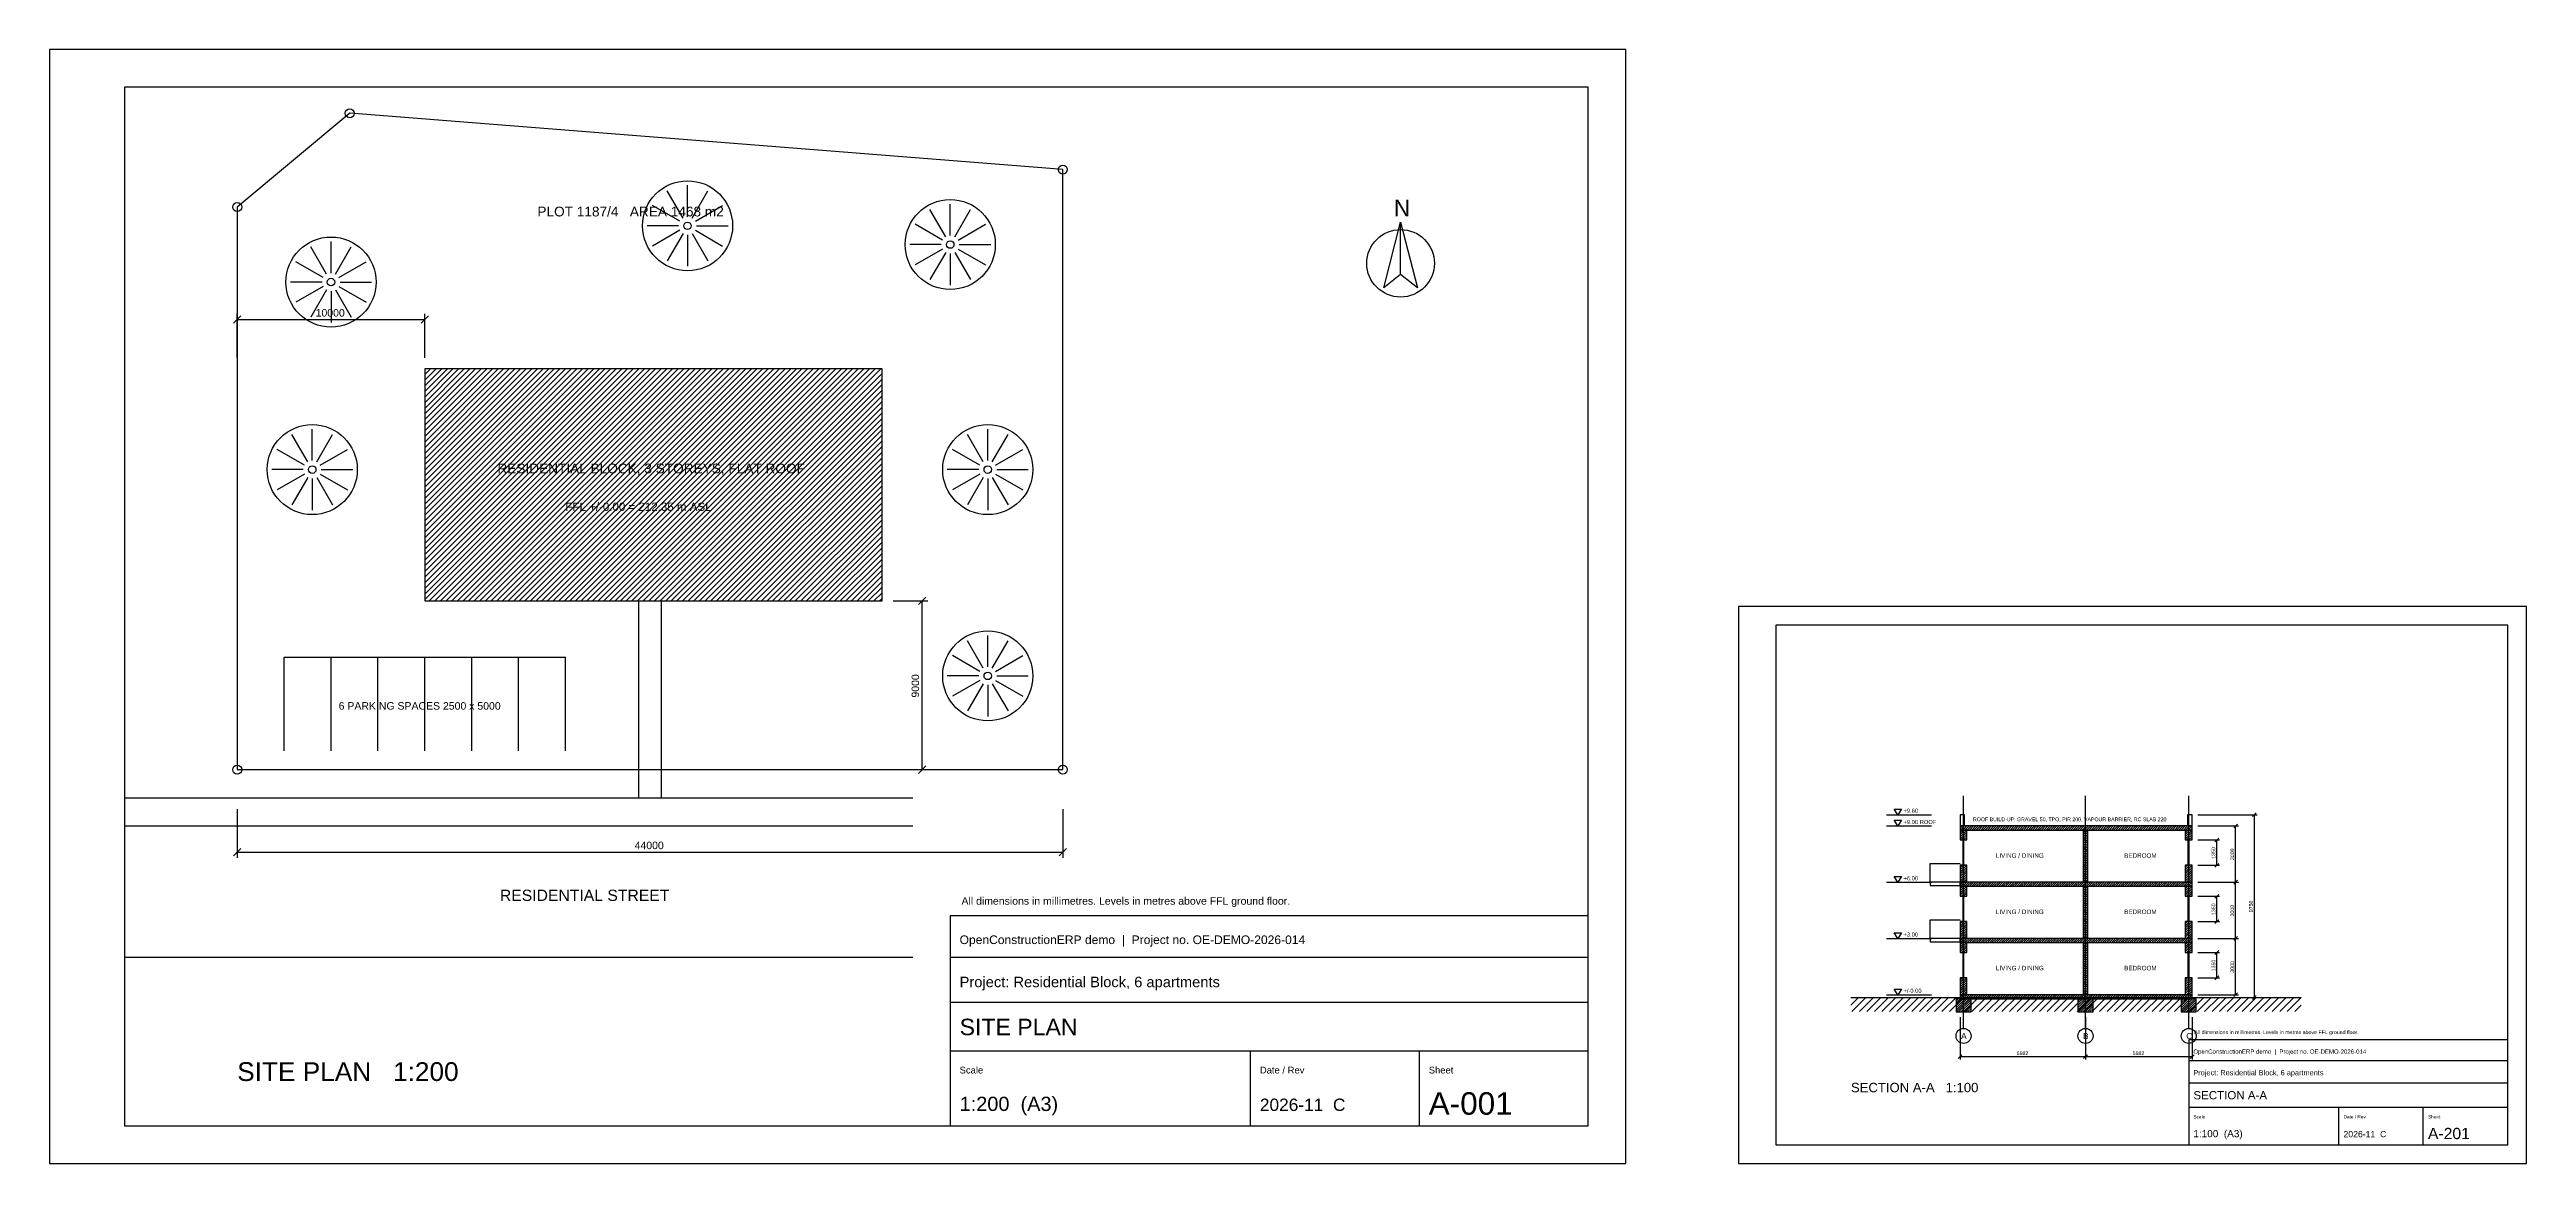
# Model space of a CAD drawing. Header units: millimetres. Extents: x -90000 to 186000, y 0 to 65400.
# Drawn here: x -90000 to 42000, y 0 to 59400 of the extents above; entities that cross this region are included whole.
import ezdxf

# ---------------------------------------------------------------- set-up
doc = ezdxf.new("R2010")
doc.units = ezdxf.units.MM
for name, color, linetype in [('A-ANNO-SYMB', 1, 'Continuous'), ('A-ANNO-TEXT', 7, 'Continuous'), ('A-ANNO-TTLB', 7, 'Continuous'), ('A-BALC', 7, 'Continuous'), ('A-DIMS', 2, 'Continuous'), ('A-ELEV-GLAZ', 4, 'Continuous'), ('A-FURN', 8, 'Continuous'), ('A-GRID', 1, 'Continuous'), ('A-SECT', 7, 'Continuous'), ('A-SECT-PATT', 8, 'Continuous'), ('A-WALL-PATT', 8, 'Continuous'), ('C-BLDG', 7, 'Continuous'), ('C-PKNG', 8, 'Continuous'), ('C-PROP', 1, 'Continuous'), ('C-ROAD', 8, 'Continuous')]:
    doc.layers.add(name, color=color, linetype=linetype)
doc.styles.add('OE_ARCH', font='arial.ttf')

msp = doc.modelspace()

# ---------------------------------------------------------------- linework, layer by layer
at = {"layer": 'A-ANNO-SYMB'}
for p, q in [((7900, 18600), (10300, 18600)), ((7900, 18000), (10300, 18000)), ((7900, 15000), (10300, 15000)), ((7900, 12000), (10300, 12000)), ((7900, 9000), (10300, 9000))]:
    msp.add_line(p, q, dxfattribs=at)
for points in [[(8300, 18900), (8700, 18900), (8500, 18600), (8300, 18900)], [(8300, 18300), (8700, 18300), (8500, 18000), (8300, 18300)], [(8300, 15300), (8700, 15300), (8500, 15000), (8300, 15300)], [(8300, 12300), (8700, 12300), (8500, 12000), (8300, 12300)], [(8300, 9300), (8700, 9300), (8500, 9000), (8300, 9300)]]:
    msp.add_lwpolyline(points, dxfattribs=at)
at = {"layer": 'A-ANNO-TTLB'}
for p, q in [((-42000, 11000), (-8000, 11000)), ((-42000, 8600), (-8000, 8600)), ((-42000, 6000), (-8000, 6000)), ((-26000, 2000), (-26000, 6000)), ((-17000, 2000), (-17000, 6000)), ((24000, 5500), (41000, 5500)), ((24000, 4300), (41000, 4300)), ((24000, 3000), (41000, 3000)), ((32000, 1000), (32000, 3000)), ((36500, 1000), (36500, 3000))]:
    msp.add_line(p, q, dxfattribs=at)
for points in [[(-90000, 0), (-6000, 0), (-6000, 59400), (-90000, 59400), (-90000, 0)], [(-86000, 2000), (-8000, 2000), (-8000, 57400), (-86000, 57400), (-86000, 2000)], [(0, 0), (42000, 0), (42000, 29700), (0, 29700), (0, 0)], [(2000, 1000), (41000, 1000), (41000, 28700), (2000, 28700), (2000, 1000)], [(-42000, 2000), (-8000, 2000), (-8000, 13200), (-42000, 13200), (-42000, 2000)], [(24000, 1000), (41000, 1000), (41000, 6600), (24000, 6600), (24000, 1000)]]:
    msp.add_lwpolyline(points, dxfattribs=at)
at = {"layer": 'A-BALC'}
for p, q in [((10217.5, 15000), (10217.5, 16000)), ((10217.5, 16000), (11817.5, 16000)), ((10217.5, 12000), (10217.5, 13000)), ((10217.5, 13000), (11817.5, 13000))]:
    msp.add_line(p, q, dxfattribs=at)
for points in [[(10217.5, 14820), (11817.5, 14820), (11817.5, 15000), (10217.5, 15000)], [(10217.5, 11820), (11817.5, 11820), (11817.5, 12000), (10217.5, 12000)]]:
    msp.add_lwpolyline(points, close=True, dxfattribs=at)
at = {"layer": 'A-DIMS'}
for p, q in [((-80200, 44800), (-79800, 45200)), ((-80000, 42965), (-80000, 45300)), ((-80000, 45000), (-70000, 45000)), ((-70200, 44800), (-69800, 45200)), ((-70000, 42965), (-70000, 45300)), ((-45035, 30000), (-43200, 30000)), ((-43700, 29800), (-43300, 30200)), ((-43500, 21000), (-43500, 30000)), ((-43700, 20800), (-43300, 21200)), ((-45035, 21000), (-43200, 21000)), ((-80000, 18900), (-80000, 16300)), ((-36000, 18900), (-36000, 16300)), ((24482.5, 18600), (27650, 18600)), ((27400, 18500), (27600, 18700)), ((27500, 8850), (27500, 18600)), ((24482.5, 18000), (26650, 18000)), ((24482.5, 17250), (25650, 17250)), ((25400, 17150), (25600, 17350)), ((25500, 15900), (25500, 17250)), ((26400, 17900), (26600, 18100)), ((26500, 15000), (26500, 18000)), ((-80200, 16400), (-79800, 16800)), ((-80000, 16600), (-36000, 16600)), ((-36200, 16400), (-35800, 16800)), ((24482.5, 15900), (25650, 15900)), ((25400, 15800), (25600, 16000)), ((24482.5, 15000), (26650, 15000)), ((24482.5, 15000), (26650, 15000)), ((26400, 14900), (26600, 15100)), ((26400, 14900), (26600, 15100)), ((26500, 12000), (26500, 15000)), ((24482.5, 14250), (25650, 14250)), ((25400, 14150), (25600, 14350)), ((25500, 12900), (25500, 14250)), ((24482.5, 12900), (25650, 12900)), ((24482.5, 12000), (26650, 12000)), ((24482.5, 12000), (26650, 12000)), ((25400, 12800), (25600, 13000)), ((26400, 11900), (26600, 12100)), ((26400, 11900), (26600, 12100)), ((26500, 9000), (26500, 12000)), ((24482.5, 11250), (25650, 11250)), ((25400, 11150), (25600, 11350)), ((25500, 9900), (25500, 11250)), ((24482.5, 9900), (25650, 9900)), ((25400, 9800), (25600, 10000)), ((24482.5, 9000), (26650, 9000)), ((24482.5, 8850), (27650, 8850)), ((26400, 8900), (26600, 9100)), ((27400, 8750), (27600, 8950)), ((11817.5, 7800), (11817.5, 5550)), ((18500, 7800), (18500, 5550)), ((18500, 7800), (18500, 5550)), ((24182.5, 7800), (24182.5, 5550)), ((11717.5, 5600), (11917.5, 5800)), ((11817.5, 5700), (18500, 5700)), ((18400, 5600), (18600, 5800)), ((18400, 5600), (18600, 5800)), ((18500, 5700), (24182.5, 5700)), ((24082.5, 5600), (24282.5, 5800))]:
    msp.add_line(p, q, dxfattribs=at)
at = {"layer": 'A-ELEV-GLAZ'}
for p, q in [((11980, 15900), (11980, 17250)), ((12020, 15900), (12020, 17250)), ((23980, 15900), (23980, 17250)), ((24020, 15900), (24020, 17250)), ((11980, 12900), (11980, 14250)), ((12020, 12900), (12020, 14250)), ((23980, 12900), (23980, 14250)), ((24020, 12900), (24020, 14250)), ((11980, 9900), (11980, 11250)), ((12020, 9900), (12020, 11250)), ((23980, 9900), (23980, 11250)), ((24020, 9900), (24020, 11250))]:
    msp.add_line(p, q, dxfattribs=at)
at = {"layer": 'A-FURN'}
for p, q in [((-56240, 50415.7), (-57080, 51870.6)), ((-56000, 50480), (-56000, 52160)), ((-55760, 50415.7), (-54920, 51870.6)), ((-56415.7, 50240), (-57870.6, 51080)), ((-55584.3, 50240), (-54129.4, 51080)), ((-42240, 49415.7), (-43080, 50870.6)), ((-42000, 49480), (-42000, 51160)), ((-41760, 49415.7), (-40920, 50870.6)), ((-18000, 47400), (-18000, 50200)), ((-75240, 47415.7), (-76080, 48870.6)), ((-75000, 47480), (-75000, 49160)), ((-74760, 47415.7), (-73920, 48870.6)), ((-56480, 50000), (-58160, 50000)), ((-56415.7, 49760), (-57870.6, 48920)), ((-56240, 49584.3), (-57080, 48129.4)), ((-56000, 49520), (-56000, 47840)), ((-55760, 49584.3), (-54920, 48129.4)), ((-55584.3, 49760), (-54129.4, 48920)), ((-55520, 50000), (-53840, 50000)), ((-42480, 49000), (-44160, 49000)), ((-42415.7, 49240), (-43870.6, 50080)), ((-41584.3, 49240), (-40129.4, 50080)), ((-41520, 49000), (-39840, 49000)), ((-75415.7, 47240), (-76870.6, 48080)), ((-74584.3, 47240), (-73129.4, 48080)), ((-42415.7, 48760), (-43870.6, 47920)), ((-42240, 48584.3), (-43080, 47129.4)), ((-42000, 48520), (-42000, 46840)), ((-41760, 48584.3), (-40920, 47129.4)), ((-41584.3, 48760), (-40129.4, 47920)), ((-75480, 47000), (-77160, 47000)), ((-75415.7, 46760), (-76870.6, 45920)), ((-75240, 46584.3), (-76080, 45129.4)), ((-75000, 46520), (-75000, 44840)), ((-74760, 46584.3), (-73920, 45129.4)), ((-74584.3, 46760), (-73129.4, 45920)), ((-74520, 47000), (-72840, 47000)), ((-76240, 37415.7), (-77080, 38870.6)), ((-76000, 37480), (-76000, 39160)), ((-75760, 37415.7), (-74920, 38870.6)), ((-40240, 37415.7), (-41080, 38870.6)), ((-40000, 37480), (-40000, 39160)), ((-39760, 37415.7), (-38920, 38870.6)), ((-76480, 37000), (-78160, 37000)), ((-76415.7, 37240), (-77870.6, 38080)), ((-75584.3, 37240), (-74129.4, 38080)), ((-75520, 37000), (-73840, 37000)), ((-40480, 37000), (-42160, 37000)), ((-40415.7, 37240), (-41870.6, 38080)), ((-39584.3, 37240), (-38129.4, 38080)), ((-39520, 37000), (-37840, 37000)), ((-76415.7, 36760), (-77870.6, 35920)), ((-76240, 36584.3), (-77080, 35129.4)), ((-76000, 36520), (-76000, 34840)), ((-75760, 36584.3), (-74920, 35129.4)), ((-75584.3, 36760), (-74129.4, 35920)), ((-40415.7, 36760), (-41870.6, 35920)), ((-40240, 36584.3), (-41080, 35129.4)), ((-40000, 36520), (-40000, 34840)), ((-39760, 36584.3), (-38920, 35129.4)), ((-39584.3, 36760), (-38129.4, 35920)), ((-40240, 26415.7), (-41080, 27870.6)), ((-40000, 26480), (-40000, 28160)), ((-39760, 26415.7), (-38920, 27870.6)), ((-40415.7, 26240), (-41870.6, 27080)), ((-39584.3, 26240), (-38129.4, 27080)), ((-40480, 26000), (-42160, 26000)), ((-40415.7, 25760), (-41870.6, 24920)), ((-40240, 25584.3), (-41080, 24129.4)), ((-40000, 25520), (-40000, 23840)), ((-39760, 25584.3), (-38920, 24129.4)), ((-39584.3, 25760), (-38129.4, 24920)), ((-39520, 26000), (-37840, 26000))]:
    msp.add_line(p, q, dxfattribs=at)
msp.add_lwpolyline([(-18000, 50200), (-17100, 46700), (-18000, 47400), (-18900, 46700)], close=True, dxfattribs=at)
for centre, radius in [((-56000, 50000), 2400), ((-56000, 50000), 200), ((-42000, 49000), 2400), ((-75000, 47000), 2400), ((-42000, 49000), 200), ((-18000, 48000), 1800), ((-75000, 47000), 200), ((-76000, 37000), 2400), ((-40000, 37000), 2400), ((-76000, 37000), 200), ((-40000, 37000), 200), ((-40000, 26000), 2400), ((-40000, 26000), 200)]:
    msp.add_circle(centre, radius, dxfattribs=at)
at = {"layer": 'A-GRID'}
for p, q in [((12000, 7200), (12000, 19600)), ((18500, 7200), (18500, 19600)), ((24000, 7200), (24000, 19600))]:
    msp.add_line(p, q, dxfattribs=at)
for centre in [(12000, 6800), (18500, 6800), (24000, 6800)]:
    msp.add_circle(centre, 400, dxfattribs=at)
at = {"layer": 'A-SECT'}
msp.add_line((6000, 8850), (30000, 8850), dxfattribs=at)
for points in [[(11817.5, 18000), (12057.5, 18000), (12057.5, 18600), (11817.5, 18600)], [(23942.5, 18000), (24182.5, 18000), (24182.5, 18600), (23942.5, 18600)], [(11817.5, 17780), (24182.5, 17780), (24182.5, 18000), (11817.5, 18000)], [(11817.5, 17250), (12182.5, 17250), (12182.5, 17780), (11817.5, 17780)], [(18380, 15000), (18620, 15000), (18620, 17780), (18380, 17780)], [(23817.5, 17250), (24182.5, 17250), (24182.5, 17780), (23817.5, 17780)], [(11817.5, 15000), (12182.5, 15000), (12182.5, 15900), (11817.5, 15900)], [(23817.5, 15000), (24182.5, 15000), (24182.5, 15900), (23817.5, 15900)], [(11817.5, 14780), (24182.5, 14780), (24182.5, 15000), (11817.5, 15000)], [(11817.5, 14250), (12182.5, 14250), (12182.5, 14780), (11817.5, 14780)], [(18380, 12000), (18620, 12000), (18620, 14780), (18380, 14780)], [(23817.5, 14250), (24182.5, 14250), (24182.5, 14780), (23817.5, 14780)], [(11817.5, 12000), (12182.5, 12000), (12182.5, 12900), (11817.5, 12900)], [(11817.5, 11780), (24182.5, 11780), (24182.5, 12000), (11817.5, 12000)], [(23817.5, 12000), (24182.5, 12000), (24182.5, 12900), (23817.5, 12900)], [(11817.5, 11250), (12182.5, 11250), (12182.5, 11780), (11817.5, 11780)], [(18380, 9000), (18620, 9000), (18620, 11780), (18380, 11780)], [(23817.5, 11250), (24182.5, 11250), (24182.5, 11780), (23817.5, 11780)], [(11817.5, 9000), (12182.5, 9000), (12182.5, 9900), (11817.5, 9900)], [(23817.5, 9000), (24182.5, 9000), (24182.5, 9900), (23817.5, 9900)], [(11600, 8080), (12400, 8080), (12400, 8780), (11600, 8780)], [(11817.5, 8780), (24182.5, 8780), (24182.5, 9000), (11817.5, 9000)], [(18100, 8080), (18900, 8080), (18900, 8780), (18100, 8780)], [(23600, 8080), (24400, 8080), (24400, 8780), (23600, 8780)]]:
    msp.add_lwpolyline(points, close=True, dxfattribs=at)
at = {"layer": 'A-SECT-PATT'}
for p, q in [((11817.5, 17880), (11937.5, 18000)), ((11817.5, 17660), (11937.5, 17780)), ((11817.5, 17540), (12057.5, 17780)), ((11817.5, 17420), (12177.5, 17780)), ((11817.5, 17300), (12182.5, 17665)), ((11837.5, 17780), (12057.5, 18000)), ((11887.5, 17250), (12182.5, 17545)), ((11957.5, 17780), (12177.5, 18000)), ((12007.5, 17250), (12182.5, 17425)), ((12077.5, 17780), (12297.5, 18000)), ((12127.5, 17250), (12182.5, 17305)), ((12197.5, 17780), (12417.5, 18000)), ((12317.5, 17780), (12537.5, 18000)), ((12437.5, 17780), (12657.5, 18000)), ((12557.5, 17780), (12777.5, 18000)), ((12677.5, 17780), (12897.5, 18000)), ((12797.5, 17780), (13017.5, 18000)), ((12917.5, 17780), (13137.5, 18000)), ((13037.5, 17780), (13257.5, 18000)), ((13157.5, 17780), (13377.5, 18000)), ((13277.5, 17780), (13497.5, 18000)), ((13397.5, 17780), (13617.5, 18000)), ((13517.5, 17780), (13737.5, 18000)), ((13637.5, 17780), (13857.5, 18000)), ((13757.5, 17780), (13977.5, 18000)), ((13877.5, 17780), (14097.5, 18000)), ((13997.5, 17780), (14217.5, 18000)), ((14117.5, 17780), (14337.5, 18000)), ((14237.5, 17780), (14457.5, 18000)), ((14357.5, 17780), (14577.5, 18000)), ((14477.5, 17780), (14697.5, 18000)), ((14597.5, 17780), (14817.5, 18000)), ((14717.5, 17780), (14937.5, 18000)), ((14837.5, 17780), (15057.5, 18000)), ((14957.5, 17780), (15177.5, 18000)), ((15077.5, 17780), (15297.5, 18000)), ((15197.5, 17780), (15417.5, 18000)), ((15317.5, 17780), (15537.5, 18000)), ((15437.5, 17780), (15657.5, 18000)), ((15557.5, 17780), (15777.5, 18000)), ((15677.5, 17780), (15897.5, 18000)), ((15797.5, 17780), (16017.5, 18000)), ((15917.5, 17780), (16137.5, 18000)), ((16037.5, 17780), (16257.5, 18000)), ((16157.5, 17780), (16377.5, 18000)), ((16277.5, 17780), (16497.5, 18000)), ((16397.5, 17780), (16617.5, 18000)), ((16517.5, 17780), (16737.5, 18000)), ((16637.5, 17780), (16857.5, 18000)), ((16757.5, 17780), (16977.5, 18000)), ((16877.5, 17780), (17097.5, 18000)), ((16997.5, 17780), (17217.5, 18000)), ((17117.5, 17780), (17337.5, 18000)), ((17237.5, 17780), (17457.5, 18000)), ((17357.5, 17780), (17577.5, 18000)), ((17477.5, 17780), (17697.5, 18000)), ((17597.5, 17780), (17817.5, 18000)), ((17717.5, 17780), (17937.5, 18000)), ((17837.5, 17780), (18057.5, 18000)), ((17957.5, 17780), (18177.5, 18000)), ((18077.5, 17780), (18297.5, 18000)), ((18197.5, 17780), (18417.5, 18000)), ((18317.5, 17780), (18537.5, 18000)), ((18380, 17660), (18500, 17780)), ((18380, 17540), (18620, 17780)), ((18380, 17420), (18620, 17660)), ((18380, 17300), (18620, 17540)), ((18380, 17180), (18620, 17420)), ((18380, 17060), (18620, 17300)), ((18380, 16940), (18620, 17180)), ((18437.5, 17780), (18657.5, 18000)), ((18557.5, 17780), (18777.5, 18000)), ((18677.5, 17780), (18897.5, 18000)), ((18797.5, 17780), (19017.5, 18000)), ((18917.5, 17780), (19137.5, 18000)), ((19037.5, 17780), (19257.5, 18000)), ((19157.5, 17780), (19377.5, 18000)), ((19277.5, 17780), (19497.5, 18000)), ((19397.5, 17780), (19617.5, 18000)), ((19517.5, 17780), (19737.5, 18000)), ((19637.5, 17780), (19857.5, 18000)), ((19757.5, 17780), (19977.5, 18000)), ((19877.5, 17780), (20097.5, 18000)), ((19997.5, 17780), (20217.5, 18000)), ((20117.5, 17780), (20337.5, 18000)), ((20237.5, 17780), (20457.5, 18000)), ((20357.5, 17780), (20577.5, 18000)), ((20477.5, 17780), (20697.5, 18000)), ((20597.5, 17780), (20817.5, 18000)), ((20717.5, 17780), (20937.5, 18000)), ((20837.5, 17780), (21057.5, 18000)), ((20957.5, 17780), (21177.5, 18000)), ((21077.5, 17780), (21297.5, 18000)), ((21197.5, 17780), (21417.5, 18000)), ((21317.5, 17780), (21537.5, 18000)), ((21437.5, 17780), (21657.5, 18000)), ((21557.5, 17780), (21777.5, 18000)), ((21677.5, 17780), (21897.5, 18000)), ((21797.5, 17780), (22017.5, 18000)), ((21917.5, 17780), (22137.5, 18000)), ((22037.5, 17780), (22257.5, 18000)), ((22157.5, 17780), (22377.5, 18000)), ((22277.5, 17780), (22497.5, 18000)), ((22397.5, 17780), (22617.5, 18000)), ((22517.5, 17780), (22737.5, 18000)), ((22637.5, 17780), (22857.5, 18000)), ((22757.5, 17780), (22977.5, 18000)), ((22877.5, 17780), (23097.5, 18000)), ((22997.5, 17780), (23217.5, 18000)), ((23117.5, 17780), (23337.5, 18000)), ((23237.5, 17780), (23457.5, 18000)), ((23357.5, 17780), (23577.5, 18000)), ((23477.5, 17780), (23697.5, 18000)), ((23597.5, 17780), (23817.5, 18000)), ((23717.5, 17780), (23937.5, 18000)), ((23817.5, 17660), (23937.5, 17780)), ((23817.5, 17540), (24057.5, 17780)), ((23817.5, 17420), (24177.5, 17780)), ((23817.5, 17300), (24182.5, 17665)), ((23837.5, 17780), (24057.5, 18000)), ((23887.5, 17250), (24182.5, 17545)), ((23957.5, 17780), (24177.5, 18000)), ((24007.5, 17250), (24182.5, 17425)), ((24077.5, 17780), (24182.5, 17885)), ((24127.5, 17250), (24182.5, 17305)), ((11817.5, 15780), (11937.5, 15900)), ((11817.5, 15660), (12057.5, 15900)), ((11817.5, 15540), (12177.5, 15900)), ((18380, 16820), (18620, 17060)), ((18380, 16700), (18620, 16940)), ((18380, 16580), (18620, 16820)), ((18380, 16460), (18620, 16700)), ((18380, 16340), (18620, 16580)), ((18380, 16220), (18620, 16460)), ((18380, 16100), (18620, 16340)), ((18380, 15980), (18620, 16220)), ((18380, 15860), (18620, 16100)), ((18380, 15740), (18620, 15980)), ((18380, 15620), (18620, 15860)), ((23817.5, 15780), (23937.5, 15900)), ((23817.5, 15660), (24057.5, 15900)), ((23817.5, 15540), (24177.5, 15900)), ((11817.5, 15420), (12182.5, 15785)), ((11817.5, 15300), (12182.5, 15665)), ((11817.5, 15180), (12182.5, 15545)), ((11817.5, 15060), (12182.5, 15425)), ((11817.5, 14880), (11937.5, 15000)), ((11817.5, 14660), (11937.5, 14780)), ((11817.5, 14540), (12057.5, 14780)), ((11817.5, 14420), (12177.5, 14780)), ((11817.5, 14300), (12182.5, 14665)), ((11837.5, 14780), (12057.5, 15000)), ((11877.5, 15000), (12182.5, 15305)), ((11887.5, 14250), (12182.5, 14545)), ((11957.5, 14780), (12177.5, 15000)), ((11997.5, 15000), (12182.5, 15185)), ((12077.5, 14780), (12297.5, 15000)), ((12117.5, 15000), (12182.5, 15065)), ((12197.5, 14780), (12417.5, 15000)), ((12317.5, 14780), (12537.5, 15000)), ((12437.5, 14780), (12657.5, 15000)), ((12557.5, 14780), (12777.5, 15000)), ((12677.5, 14780), (12897.5, 15000)), ((12797.5, 14780), (13017.5, 15000)), ((12917.5, 14780), (13137.5, 15000)), ((13037.5, 14780), (13257.5, 15000)), ((13157.5, 14780), (13377.5, 15000)), ((13277.5, 14780), (13497.5, 15000)), ((13397.5, 14780), (13617.5, 15000)), ((13517.5, 14780), (13737.5, 15000)), ((13637.5, 14780), (13857.5, 15000)), ((13757.5, 14780), (13977.5, 15000)), ((13877.5, 14780), (14097.5, 15000)), ((13997.5, 14780), (14217.5, 15000)), ((14117.5, 14780), (14337.5, 15000)), ((14237.5, 14780), (14457.5, 15000)), ((14357.5, 14780), (14577.5, 15000)), ((14477.5, 14780), (14697.5, 15000)), ((14597.5, 14780), (14817.5, 15000)), ((14717.5, 14780), (14937.5, 15000)), ((14837.5, 14780), (15057.5, 15000)), ((14957.5, 14780), (15177.5, 15000)), ((15077.5, 14780), (15297.5, 15000)), ((15197.5, 14780), (15417.5, 15000)), ((15317.5, 14780), (15537.5, 15000)), ((15437.5, 14780), (15657.5, 15000)), ((15557.5, 14780), (15777.5, 15000)), ((15677.5, 14780), (15897.5, 15000)), ((15797.5, 14780), (16017.5, 15000)), ((15917.5, 14780), (16137.5, 15000)), ((16037.5, 14780), (16257.5, 15000)), ((16157.5, 14780), (16377.5, 15000)), ((16277.5, 14780), (16497.5, 15000)), ((16397.5, 14780), (16617.5, 15000)), ((16517.5, 14780), (16737.5, 15000)), ((16637.5, 14780), (16857.5, 15000)), ((16757.5, 14780), (16977.5, 15000)), ((16877.5, 14780), (17097.5, 15000)), ((16997.5, 14780), (17217.5, 15000)), ((17117.5, 14780), (17337.5, 15000)), ((17237.5, 14780), (17457.5, 15000)), ((17357.5, 14780), (17577.5, 15000)), ((17477.5, 14780), (17697.5, 15000)), ((17597.5, 14780), (17817.5, 15000)), ((17717.5, 14780), (17937.5, 15000)), ((17837.5, 14780), (18057.5, 15000)), ((17957.5, 14780), (18177.5, 15000)), ((18077.5, 14780), (18297.5, 15000)), ((18197.5, 14780), (18417.5, 15000)), ((18317.5, 14780), (18537.5, 15000)), ((18380, 15500), (18620, 15740)), ((18380, 15380), (18620, 15620)), ((18380, 15260), (18620, 15500)), ((18380, 15140), (18620, 15380)), ((18380, 15020), (18620, 15260)), ((18380, 14660), (18500, 14780)), ((18380, 14540), (18620, 14780)), ((18380, 14420), (18620, 14660)), ((18380, 14300), (18620, 14540)), ((18437.5, 14780), (18657.5, 15000)), ((18480, 15000), (18620, 15140)), ((18557.5, 14780), (18777.5, 15000)), ((18600, 15000), (18620, 15020)), ((18677.5, 14780), (18897.5, 15000)), ((18797.5, 14780), (19017.5, 15000)), ((18917.5, 14780), (19137.5, 15000)), ((19037.5, 14780), (19257.5, 15000)), ((19157.5, 14780), (19377.5, 15000)), ((19277.5, 14780), (19497.5, 15000)), ((19397.5, 14780), (19617.5, 15000)), ((19517.5, 14780), (19737.5, 15000)), ((19637.5, 14780), (19857.5, 15000)), ((19757.5, 14780), (19977.5, 15000)), ((19877.5, 14780), (20097.5, 15000)), ((19997.5, 14780), (20217.5, 15000)), ((20117.5, 14780), (20337.5, 15000)), ((20237.5, 14780), (20457.5, 15000)), ((20357.5, 14780), (20577.5, 15000)), ((20477.5, 14780), (20697.5, 15000)), ((20597.5, 14780), (20817.5, 15000)), ((20717.5, 14780), (20937.5, 15000)), ((20837.5, 14780), (21057.5, 15000)), ((20957.5, 14780), (21177.5, 15000)), ((21077.5, 14780), (21297.5, 15000)), ((21197.5, 14780), (21417.5, 15000)), ((21317.5, 14780), (21537.5, 15000)), ((21437.5, 14780), (21657.5, 15000)), ((21557.5, 14780), (21777.5, 15000)), ((21677.5, 14780), (21897.5, 15000)), ((21797.5, 14780), (22017.5, 15000)), ((21917.5, 14780), (22137.5, 15000)), ((22037.5, 14780), (22257.5, 15000)), ((22157.5, 14780), (22377.5, 15000)), ((22277.5, 14780), (22497.5, 15000)), ((22397.5, 14780), (22617.5, 15000)), ((22517.5, 14780), (22737.5, 15000)), ((22637.5, 14780), (22857.5, 15000)), ((22757.5, 14780), (22977.5, 15000)), ((22877.5, 14780), (23097.5, 15000)), ((22997.5, 14780), (23217.5, 15000)), ((23117.5, 14780), (23337.5, 15000)), ((23237.5, 14780), (23457.5, 15000)), ((23357.5, 14780), (23577.5, 15000)), ((23477.5, 14780), (23697.5, 15000)), ((23597.5, 14780), (23817.5, 15000)), ((23717.5, 14780), (23937.5, 15000)), ((23817.5, 15420), (24182.5, 15785)), ((23817.5, 15300), (24182.5, 15665)), ((23817.5, 15180), (24182.5, 15545)), ((23817.5, 15060), (24182.5, 15425)), ((23817.5, 14660), (23937.5, 14780)), ((23817.5, 14540), (24057.5, 14780)), ((23817.5, 14420), (24177.5, 14780)), ((23817.5, 14300), (24182.5, 14665)), ((23837.5, 14780), (24057.5, 15000)), ((23877.5, 15000), (24182.5, 15305)), ((23887.5, 14250), (24182.5, 14545)), ((23957.5, 14780), (24177.5, 15000)), ((23997.5, 15000), (24182.5, 15185)), ((24077.5, 14780), (24182.5, 14885)), ((24117.5, 15000), (24182.5, 15065)), ((12007.5, 14250), (12182.5, 14425)), ((12127.5, 14250), (12182.5, 14305)), ((18380, 14180), (18620, 14420)), ((18380, 14060), (18620, 14300)), ((18380, 13940), (18620, 14180)), ((18380, 13820), (18620, 14060)), ((18380, 13700), (18620, 13940)), ((18380, 13580), (18620, 13820)), ((18380, 13460), (18620, 13700)), ((18380, 13340), (18620, 13580)), ((18380, 13220), (18620, 13460)), ((18380, 13100), (18620, 13340)), ((18380, 12980), (18620, 13220)), ((24007.5, 14250), (24182.5, 14425)), ((24127.5, 14250), (24182.5, 14305)), ((11817.5, 12780), (11937.5, 12900)), ((11817.5, 12660), (12057.5, 12900)), ((11817.5, 12540), (12177.5, 12900)), ((11817.5, 12420), (12182.5, 12785)), ((11817.5, 12300), (12182.5, 12665)), ((11817.5, 12180), (12182.5, 12545)), ((11817.5, 12060), (12182.5, 12425)), ((11817.5, 11880), (11937.5, 12000)), ((11837.5, 11780), (12057.5, 12000)), ((11877.5, 12000), (12182.5, 12305)), ((11957.5, 11780), (12177.5, 12000)), ((11997.5, 12000), (12182.5, 12185)), ((12077.5, 11780), (12297.5, 12000)), ((12117.5, 12000), (12182.5, 12065)), ((12197.5, 11780), (12417.5, 12000)), ((12317.5, 11780), (12537.5, 12000)), ((12437.5, 11780), (12657.5, 12000)), ((12557.5, 11780), (12777.5, 12000)), ((12677.5, 11780), (12897.5, 12000)), ((12797.5, 11780), (13017.5, 12000)), ((12917.5, 11780), (13137.5, 12000)), ((13037.5, 11780), (13257.5, 12000)), ((13157.5, 11780), (13377.5, 12000)), ((13277.5, 11780), (13497.5, 12000)), ((13397.5, 11780), (13617.5, 12000)), ((13517.5, 11780), (13737.5, 12000)), ((13637.5, 11780), (13857.5, 12000)), ((13757.5, 11780), (13977.5, 12000)), ((13877.5, 11780), (14097.5, 12000)), ((13997.5, 11780), (14217.5, 12000)), ((14117.5, 11780), (14337.5, 12000)), ((14237.5, 11780), (14457.5, 12000)), ((14357.5, 11780), (14577.5, 12000)), ((14477.5, 11780), (14697.5, 12000)), ((14597.5, 11780), (14817.5, 12000)), ((14717.5, 11780), (14937.5, 12000)), ((14837.5, 11780), (15057.5, 12000)), ((14957.5, 11780), (15177.5, 12000)), ((15077.5, 11780), (15297.5, 12000)), ((15197.5, 11780), (15417.5, 12000)), ((15317.5, 11780), (15537.5, 12000)), ((15437.5, 11780), (15657.5, 12000)), ((15557.5, 11780), (15777.5, 12000)), ((15677.5, 11780), (15897.5, 12000)), ((15797.5, 11780), (16017.5, 12000)), ((15917.5, 11780), (16137.5, 12000)), ((16037.5, 11780), (16257.5, 12000)), ((16157.5, 11780), (16377.5, 12000)), ((16277.5, 11780), (16497.5, 12000)), ((16397.5, 11780), (16617.5, 12000)), ((16517.5, 11780), (16737.5, 12000)), ((16637.5, 11780), (16857.5, 12000)), ((16757.5, 11780), (16977.5, 12000)), ((16877.5, 11780), (17097.5, 12000)), ((16997.5, 11780), (17217.5, 12000)), ((17117.5, 11780), (17337.5, 12000)), ((17237.5, 11780), (17457.5, 12000)), ((17357.5, 11780), (17577.5, 12000)), ((17477.5, 11780), (17697.5, 12000)), ((17597.5, 11780), (17817.5, 12000)), ((17717.5, 11780), (17937.5, 12000)), ((17837.5, 11780), (18057.5, 12000)), ((17957.5, 11780), (18177.5, 12000)), ((18077.5, 11780), (18297.5, 12000)), ((18197.5, 11780), (18417.5, 12000)), ((18317.5, 11780), (18537.5, 12000)), ((18380, 12860), (18620, 13100)), ((18380, 12740), (18620, 12980)), ((18380, 12620), (18620, 12860)), ((18380, 12500), (18620, 12740)), ((18380, 12380), (18620, 12620)), ((18380, 12260), (18620, 12500)), ((18380, 12140), (18620, 12380)), ((18380, 12020), (18620, 12260)), ((18437.5, 11780), (18657.5, 12000)), ((18480, 12000), (18620, 12140)), ((18557.5, 11780), (18777.5, 12000)), ((18600, 12000), (18620, 12020)), ((18677.5, 11780), (18897.5, 12000)), ((18797.5, 11780), (19017.5, 12000)), ((18917.5, 11780), (19137.5, 12000)), ((19037.5, 11780), (19257.5, 12000)), ((19157.5, 11780), (19377.5, 12000)), ((19277.5, 11780), (19497.5, 12000)), ((19397.5, 11780), (19617.5, 12000)), ((19517.5, 11780), (19737.5, 12000)), ((19637.5, 11780), (19857.5, 12000)), ((19757.5, 11780), (19977.5, 12000)), ((19877.5, 11780), (20097.5, 12000)), ((19997.5, 11780), (20217.5, 12000)), ((20117.5, 11780), (20337.5, 12000)), ((20237.5, 11780), (20457.5, 12000)), ((20357.5, 11780), (20577.5, 12000)), ((20477.5, 11780), (20697.5, 12000)), ((20597.5, 11780), (20817.5, 12000)), ((20717.5, 11780), (20937.5, 12000)), ((20837.5, 11780), (21057.5, 12000)), ((20957.5, 11780), (21177.5, 12000)), ((21077.5, 11780), (21297.5, 12000)), ((21197.5, 11780), (21417.5, 12000)), ((21317.5, 11780), (21537.5, 12000)), ((21437.5, 11780), (21657.5, 12000)), ((21557.5, 11780), (21777.5, 12000)), ((21677.5, 11780), (21897.5, 12000)), ((21797.5, 11780), (22017.5, 12000)), ((21917.5, 11780), (22137.5, 12000)), ((22037.5, 11780), (22257.5, 12000)), ((22157.5, 11780), (22377.5, 12000)), ((22277.5, 11780), (22497.5, 12000)), ((22397.5, 11780), (22617.5, 12000)), ((22517.5, 11780), (22737.5, 12000)), ((22637.5, 11780), (22857.5, 12000)), ((22757.5, 11780), (22977.5, 12000)), ((22877.5, 11780), (23097.5, 12000)), ((22997.5, 11780), (23217.5, 12000)), ((23117.5, 11780), (23337.5, 12000)), ((23237.5, 11780), (23457.5, 12000)), ((23357.5, 11780), (23577.5, 12000)), ((23477.5, 11780), (23697.5, 12000)), ((23597.5, 11780), (23817.5, 12000)), ((23717.5, 11780), (23937.5, 12000)), ((23817.5, 12780), (23937.5, 12900)), ((23817.5, 12660), (24057.5, 12900)), ((23817.5, 12540), (24177.5, 12900)), ((23817.5, 12420), (24182.5, 12785)), ((23817.5, 12300), (24182.5, 12665)), ((23817.5, 12180), (24182.5, 12545)), ((23817.5, 12060), (24182.5, 12425)), ((23837.5, 11780), (24057.5, 12000)), ((23877.5, 12000), (24182.5, 12305)), ((23957.5, 11780), (24177.5, 12000)), ((23997.5, 12000), (24182.5, 12185)), ((24077.5, 11780), (24182.5, 11885)), ((24117.5, 12000), (24182.5, 12065)), ((11817.5, 11660), (11937.5, 11780)), ((11817.5, 11540), (12057.5, 11780)), ((11817.5, 11420), (12177.5, 11780)), ((11817.5, 11300), (12182.5, 11665)), ((11887.5, 11250), (12182.5, 11545)), ((12007.5, 11250), (12182.5, 11425)), ((12127.5, 11250), (12182.5, 11305)), ((18380, 11660), (18500, 11780)), ((18380, 11540), (18620, 11780)), ((18380, 11420), (18620, 11660)), ((18380, 11300), (18620, 11540)), ((18380, 11180), (18620, 11420)), ((18380, 11060), (18620, 11300)), ((18380, 10940), (18620, 11180)), ((18380, 10820), (18620, 11060)), ((18380, 10700), (18620, 10940)), ((18380, 10580), (18620, 10820)), ((18380, 10460), (18620, 10700)), ((18380, 10340), (18620, 10580)), ((23817.5, 11660), (23937.5, 11780)), ((23817.5, 11540), (24057.5, 11780)), ((23817.5, 11420), (24177.5, 11780)), ((23817.5, 11300), (24182.5, 11665)), ((23887.5, 11250), (24182.5, 11545)), ((24007.5, 11250), (24182.5, 11425)), ((24127.5, 11250), (24182.5, 11305)), ((11817.5, 9780), (11937.5, 9900)), ((11817.5, 9660), (12057.5, 9900)), ((11817.5, 9540), (12177.5, 9900)), ((11817.5, 9420), (12182.5, 9785)), ((11817.5, 9300), (12182.5, 9665)), ((11817.5, 9180), (12182.5, 9545)), ((11817.5, 9060), (12182.5, 9425)), ((11877.5, 9000), (12182.5, 9305)), ((18380, 10220), (18620, 10460)), ((18380, 10100), (18620, 10340)), ((18380, 9980), (18620, 10220)), ((18380, 9860), (18620, 10100)), ((18380, 9740), (18620, 9980)), ((18380, 9620), (18620, 9860)), ((18380, 9500), (18620, 9740)), ((18380, 9380), (18620, 9620)), ((18380, 9260), (18620, 9500)), ((18380, 9140), (18620, 9380)), ((18380, 9020), (18620, 9260)), ((23817.5, 9780), (23937.5, 9900)), ((23817.5, 9660), (24057.5, 9900)), ((23817.5, 9540), (24177.5, 9900)), ((23817.5, 9420), (24182.5, 9785)), ((23817.5, 9300), (24182.5, 9665)), ((23817.5, 9180), (24182.5, 9545)), ((23817.5, 9060), (24182.5, 9425)), ((23877.5, 9000), (24182.5, 9305)), ((6000, 8450), (6400, 8850)), ((6050, 8100), (6800, 8850)), ((6450, 8100), (7200, 8850)), ((6850, 8100), (7600, 8850)), ((7250, 8100), (8000, 8850)), ((7650, 8100), (8400, 8850)), ((8050, 8100), (8800, 8850)), ((8450, 8100), (9200, 8850)), ((8850, 8100), (9600, 8850)), ((9250, 8100), (10000, 8850)), ((9650, 8100), (10400, 8850)), ((10050, 8100), (10800, 8850)), ((10450, 8100), (11200, 8850)), ((10850, 8100), (11600, 8850)), ((11250, 8100), (12000, 8850)), ((11600, 8660), (11720, 8780)), ((11600, 8540), (11840, 8780)), ((11600, 8420), (11960, 8780)), ((11600, 8300), (12080, 8780)), ((11600, 8180), (12200, 8780)), ((11620, 8080), (12320, 8780)), ((11650, 8100), (12400, 8850)), ((11740, 8080), (12400, 8740)), ((11817.5, 8880), (11937.5, 9000)), ((11837.5, 8780), (12057.5, 9000)), ((11860, 8080), (12400, 8620)), ((11957.5, 8780), (12177.5, 9000)), ((11980, 8080), (12400, 8500)), ((11997.5, 9000), (12182.5, 9185)), ((12050, 8100), (12800, 8850)), ((12077.5, 8780), (12297.5, 9000)), ((12100, 8080), (12400, 8380)), ((12117.5, 9000), (12182.5, 9065)), ((12197.5, 8780), (12417.5, 9000)), ((12220, 8080), (12400, 8260)), ((12317.5, 8780), (12537.5, 9000)), ((12340, 8080), (12400, 8140)), ((12437.5, 8780), (12657.5, 9000)), ((12450, 8100), (13200, 8850)), ((12557.5, 8780), (12777.5, 9000)), ((12677.5, 8780), (12897.5, 9000)), ((12797.5, 8780), (13017.5, 9000)), ((12850, 8100), (13600, 8850)), ((12917.5, 8780), (13137.5, 9000)), ((13037.5, 8780), (13257.5, 9000)), ((13157.5, 8780), (13377.5, 9000)), ((13250, 8100), (14000, 8850)), ((13277.5, 8780), (13497.5, 9000)), ((13397.5, 8780), (13617.5, 9000)), ((13517.5, 8780), (13737.5, 9000)), ((13637.5, 8780), (13857.5, 9000)), ((13650, 8100), (14400, 8850)), ((13757.5, 8780), (13977.5, 9000)), ((13877.5, 8780), (14097.5, 9000)), ((13997.5, 8780), (14217.5, 9000)), ((14050, 8100), (14800, 8850)), ((14117.5, 8780), (14337.5, 9000)), ((14237.5, 8780), (14457.5, 9000)), ((14357.5, 8780), (14577.5, 9000)), ((14450, 8100), (15200, 8850)), ((14477.5, 8780), (14697.5, 9000)), ((14597.5, 8780), (14817.5, 9000)), ((14717.5, 8780), (14937.5, 9000)), ((14837.5, 8780), (15057.5, 9000)), ((14850, 8100), (15600, 8850)), ((14957.5, 8780), (15177.5, 9000)), ((15077.5, 8780), (15297.5, 9000)), ((15197.5, 8780), (15417.5, 9000)), ((15250, 8100), (16000, 8850)), ((15317.5, 8780), (15537.5, 9000)), ((15437.5, 8780), (15657.5, 9000)), ((15557.5, 8780), (15777.5, 9000)), ((15650, 8100), (16400, 8850)), ((15677.5, 8780), (15897.5, 9000)), ((15797.5, 8780), (16017.5, 9000)), ((15917.5, 8780), (16137.5, 9000)), ((16037.5, 8780), (16257.5, 9000)), ((16050, 8100), (16800, 8850)), ((16157.5, 8780), (16377.5, 9000)), ((16277.5, 8780), (16497.5, 9000)), ((16397.5, 8780), (16617.5, 9000)), ((16450, 8100), (17200, 8850)), ((16517.5, 8780), (16737.5, 9000)), ((16637.5, 8780), (16857.5, 9000)), ((16757.5, 8780), (16977.5, 9000)), ((16850, 8100), (17600, 8850)), ((16877.5, 8780), (17097.5, 9000)), ((16997.5, 8780), (17217.5, 9000)), ((17117.5, 8780), (17337.5, 9000)), ((17237.5, 8780), (17457.5, 9000)), ((17250, 8100), (18000, 8850)), ((17357.5, 8780), (17577.5, 9000)), ((17477.5, 8780), (17697.5, 9000)), ((17597.5, 8780), (17817.5, 9000)), ((17650, 8100), (18400, 8850)), ((17717.5, 8780), (17937.5, 9000)), ((17837.5, 8780), (18057.5, 9000)), ((17957.5, 8780), (18177.5, 9000)), ((18050, 8100), (18800, 8850)), ((18077.5, 8780), (18297.5, 9000)), ((18100, 8660), (18220, 8780)), ((18100, 8540), (18340, 8780)), ((18100, 8420), (18460, 8780)), ((18100, 8300), (18580, 8780)), ((18100, 8180), (18700, 8780)), ((18120, 8080), (18820, 8780)), ((18197.5, 8780), (18417.5, 9000)), ((18240, 8080), (18900, 8740)), ((18317.5, 8780), (18537.5, 9000)), ((18360, 8080), (18900, 8620)), ((18437.5, 8780), (18657.5, 9000)), ((18450, 8100), (19200, 8850)), ((18480, 9000), (18620, 9140)), ((18480, 8080), (18900, 8500)), ((18557.5, 8780), (18777.5, 9000)), ((18600, 9000), (18620, 9020)), ((18600, 8080), (18900, 8380)), ((18677.5, 8780), (18897.5, 9000)), ((18720, 8080), (18900, 8260)), ((18797.5, 8780), (19017.5, 9000)), ((18840, 8080), (18900, 8140)), ((18850, 8100), (19600, 8850)), ((18917.5, 8780), (19137.5, 9000)), ((19037.5, 8780), (19257.5, 9000)), ((19157.5, 8780), (19377.5, 9000)), ((19250, 8100), (20000, 8850)), ((19277.5, 8780), (19497.5, 9000)), ((19397.5, 8780), (19617.5, 9000)), ((19517.5, 8780), (19737.5, 9000)), ((19637.5, 8780), (19857.5, 9000)), ((19650, 8100), (20400, 8850)), ((19757.5, 8780), (19977.5, 9000)), ((19877.5, 8780), (20097.5, 9000)), ((19997.5, 8780), (20217.5, 9000)), ((20050, 8100), (20800, 8850)), ((20117.5, 8780), (20337.5, 9000)), ((20237.5, 8780), (20457.5, 9000)), ((20357.5, 8780), (20577.5, 9000)), ((20450, 8100), (21200, 8850)), ((20477.5, 8780), (20697.5, 9000)), ((20597.5, 8780), (20817.5, 9000)), ((20717.5, 8780), (20937.5, 9000)), ((20837.5, 8780), (21057.5, 9000)), ((20850, 8100), (21600, 8850)), ((20957.5, 8780), (21177.5, 9000)), ((21077.5, 8780), (21297.5, 9000)), ((21197.5, 8780), (21417.5, 9000)), ((21250, 8100), (22000, 8850)), ((21317.5, 8780), (21537.5, 9000)), ((21437.5, 8780), (21657.5, 9000)), ((21557.5, 8780), (21777.5, 9000)), ((21650, 8100), (22400, 8850)), ((21677.5, 8780), (21897.5, 9000)), ((21797.5, 8780), (22017.5, 9000)), ((21917.5, 8780), (22137.5, 9000)), ((22037.5, 8780), (22257.5, 9000)), ((22050, 8100), (22800, 8850)), ((22157.5, 8780), (22377.5, 9000)), ((22277.5, 8780), (22497.5, 9000)), ((22397.5, 8780), (22617.5, 9000)), ((22450, 8100), (23200, 8850)), ((22517.5, 8780), (22737.5, 9000)), ((22637.5, 8780), (22857.5, 9000)), ((22757.5, 8780), (22977.5, 9000)), ((22850, 8100), (23600, 8850)), ((22877.5, 8780), (23097.5, 9000)), ((22997.5, 8780), (23217.5, 9000)), ((23117.5, 8780), (23337.5, 9000)), ((23237.5, 8780), (23457.5, 9000)), ((23250, 8100), (24000, 8850)), ((23357.5, 8780), (23577.5, 9000)), ((23477.5, 8780), (23697.5, 9000)), ((23597.5, 8780), (23817.5, 9000)), ((23600, 8660), (23720, 8780)), ((23600, 8540), (23840, 8780)), ((23600, 8420), (23960, 8780)), ((23600, 8300), (24080, 8780)), ((23600, 8180), (24200, 8780)), ((23620, 8080), (24320, 8780)), ((23650, 8100), (24400, 8850)), ((23717.5, 8780), (23937.5, 9000)), ((23740, 8080), (24400, 8740)), ((23837.5, 8780), (24057.5, 9000)), ((23860, 8080), (24400, 8620)), ((23957.5, 8780), (24177.5, 9000)), ((23980, 8080), (24400, 8500)), ((23997.5, 9000), (24182.5, 9185)), ((24050, 8100), (24800, 8850)), ((24077.5, 8780), (24182.5, 8885)), ((24100, 8080), (24400, 8380)), ((24117.5, 9000), (24182.5, 9065)), ((24220, 8080), (24400, 8260)), ((24340, 8080), (24400, 8140)), ((24450, 8100), (25200, 8850)), ((24850, 8100), (25600, 8850)), ((25250, 8100), (26000, 8850)), ((25650, 8100), (26400, 8850)), ((26050, 8100), (26800, 8850)), ((26450, 8100), (27200, 8850)), ((26850, 8100), (27600, 8850)), ((27250, 8100), (28000, 8850)), ((27650, 8100), (28400, 8850)), ((28050, 8100), (28800, 8850)), ((28450, 8100), (29200, 8850)), ((28850, 8100), (29600, 8850)), ((29250, 8100), (30000, 8850)), ((29650, 8100), (30000, 8450))]:
    msp.add_line(p, q, dxfattribs=at)
at = {"layer": 'A-WALL-PATT'}
for p, q in [((-70000, 42065), (-69700, 42365)), ((-70000, 41765), (-69400, 42365)), ((-70000, 41465), (-69100, 42365)), ((-70000, 41165), (-68800, 42365)), ((-70000, 40865), (-68500, 42365)), ((-70000, 40565), (-68200, 42365)), ((-70000, 40265), (-67900, 42365)), ((-70000, 39965), (-67600, 42365)), ((-70000, 39665), (-67300, 42365)), ((-70000, 39365), (-67000, 42365)), ((-70000, 39065), (-66700, 42365)), ((-70000, 38765), (-66400, 42365)), ((-70000, 38465), (-66100, 42365)), ((-70000, 38165), (-65800, 42365)), ((-70000, 37865), (-65500, 42365)), ((-70000, 37565), (-65200, 42365)), ((-70000, 37265), (-64900, 42365)), ((-70000, 36965), (-64600, 42365)), ((-70000, 36665), (-64300, 42365)), ((-70000, 36365), (-64000, 42365)), ((-70000, 36065), (-63700, 42365)), ((-70000, 35765), (-63400, 42365)), ((-70000, 35465), (-63100, 42365)), ((-70000, 35165), (-62800, 42365)), ((-70000, 34865), (-62500, 42365)), ((-70000, 34565), (-62200, 42365)), ((-70000, 34265), (-61900, 42365)), ((-70000, 33965), (-61600, 42365)), ((-70000, 33665), (-61300, 42365)), ((-70000, 33365), (-61000, 42365)), ((-70000, 33065), (-60700, 42365)), ((-70000, 32765), (-60400, 42365)), ((-70000, 32465), (-60100, 42365)), ((-70000, 32165), (-59800, 42365)), ((-70000, 31865), (-59500, 42365)), ((-70000, 31565), (-59200, 42365)), ((-70000, 31265), (-58900, 42365)), ((-70000, 30965), (-58600, 42365)), ((-70000, 30665), (-58300, 42365)), ((-70000, 30365), (-58000, 42365)), ((-70000, 30065), (-57700, 42365)), ((-69765, 30000), (-57400, 42365)), ((-69465, 30000), (-57100, 42365)), ((-69165, 30000), (-56800, 42365)), ((-68865, 30000), (-56500, 42365)), ((-68565, 30000), (-56200, 42365)), ((-68265, 30000), (-55900, 42365)), ((-67965, 30000), (-55600, 42365)), ((-67665, 30000), (-55300, 42365)), ((-67365, 30000), (-55000, 42365)), ((-67065, 30000), (-54700, 42365)), ((-66765, 30000), (-54400, 42365)), ((-66465, 30000), (-54100, 42365)), ((-66165, 30000), (-53800, 42365)), ((-65865, 30000), (-53500, 42365)), ((-65565, 30000), (-53200, 42365)), ((-65265, 30000), (-52900, 42365)), ((-64965, 30000), (-52600, 42365)), ((-64665, 30000), (-52300, 42365)), ((-64365, 30000), (-52000, 42365)), ((-64065, 30000), (-51700, 42365)), ((-63765, 30000), (-51400, 42365)), ((-63465, 30000), (-51100, 42365)), ((-63165, 30000), (-50800, 42365)), ((-62865, 30000), (-50500, 42365)), ((-62565, 30000), (-50200, 42365)), ((-62265, 30000), (-49900, 42365)), ((-61965, 30000), (-49600, 42365)), ((-61665, 30000), (-49300, 42365)), ((-61365, 30000), (-49000, 42365)), ((-61065, 30000), (-48700, 42365)), ((-60765, 30000), (-48400, 42365)), ((-60465, 30000), (-48100, 42365)), ((-60165, 30000), (-47800, 42365)), ((-59865, 30000), (-47500, 42365)), ((-59565, 30000), (-47200, 42365)), ((-59265, 30000), (-46900, 42365)), ((-58965, 30000), (-46600, 42365)), ((-58665, 30000), (-46300, 42365)), ((-58365, 30000), (-46000, 42365)), ((-58065, 30000), (-45700, 42365)), ((-57765, 30000), (-45635, 42130)), ((-57465, 30000), (-45635, 41830)), ((-57165, 30000), (-45635, 41530)), ((-56865, 30000), (-45635, 41230)), ((-56565, 30000), (-45635, 40930)), ((-56265, 30000), (-45635, 40630)), ((-55965, 30000), (-45635, 40330)), ((-55665, 30000), (-45635, 40030)), ((-55365, 30000), (-45635, 39730)), ((-55065, 30000), (-45635, 39430)), ((-54765, 30000), (-45635, 39130)), ((-54465, 30000), (-45635, 38830)), ((-54165, 30000), (-45635, 38530)), ((-53865, 30000), (-45635, 38230)), ((-53565, 30000), (-45635, 37930)), ((-53265, 30000), (-45635, 37630)), ((-52965, 30000), (-45635, 37330)), ((-52665, 30000), (-45635, 37030)), ((-52365, 30000), (-45635, 36730)), ((-52065, 30000), (-45635, 36430)), ((-51765, 30000), (-45635, 36130)), ((-51465, 30000), (-45635, 35830)), ((-51165, 30000), (-45635, 35530)), ((-50865, 30000), (-45635, 35230)), ((-50565, 30000), (-45635, 34930)), ((-50265, 30000), (-45635, 34630)), ((-49965, 30000), (-45635, 34330)), ((-49665, 30000), (-45635, 34030)), ((-49365, 30000), (-45635, 33730)), ((-49065, 30000), (-45635, 33430)), ((-48765, 30000), (-45635, 33130)), ((-48465, 30000), (-45635, 32830)), ((-48165, 30000), (-45635, 32530)), ((-47865, 30000), (-45635, 32230)), ((-47565, 30000), (-45635, 31930)), ((-47265, 30000), (-45635, 31630)), ((-46965, 30000), (-45635, 31330)), ((-46665, 30000), (-45635, 31030)), ((-46365, 30000), (-45635, 30730)), ((-46065, 30000), (-45635, 30430)), ((-45765, 30000), (-45635, 30130))]:
    msp.add_line(p, q, dxfattribs=at)
at = {"layer": 'C-BLDG'}
msp.add_lwpolyline([(-70000, 30000), (-45635, 30000), (-45635, 42365), (-70000, 42365), (-70000, 30000)], dxfattribs=at)
at = {"layer": 'C-PKNG'}
for points in [[(-58600, 19500), (-58600, 30000), (-57400, 30000), (-57400, 19500)], [(-77500, 22000), (-77500, 27000)], [(-77500, 27000), (-62500, 27000)], [(-75000, 22000), (-75000, 27000)], [(-72500, 22000), (-72500, 27000)], [(-70000, 22000), (-70000, 27000)], [(-67500, 22000), (-67500, 27000)], [(-65000, 22000), (-65000, 27000)], [(-62500, 22000), (-62500, 27000)]]:
    msp.add_lwpolyline(points, dxfattribs=at)
at = {"layer": 'C-PROP'}
msp.add_lwpolyline([(-80000, 21000), (-36000, 21000), (-36000, 53000), (-74000, 56000), (-80000, 51000), (-80000, 21000)], dxfattribs=at)
for centre in [(-74000, 56000), (-36000, 53000), (-80000, 51000), (-80000, 21000), (-36000, 21000)]:
    msp.add_circle(centre, 240, dxfattribs=at)
at = {"layer": 'C-ROAD'}
for points in [[(-86000, 19500), (-44000, 19500)], [(-86000, 18000), (-44000, 18000)], [(-86000, 11000), (-44000, 11000)]]:
    msp.add_lwpolyline(points, dxfattribs=at)

# ---------------------------------------------------------------- texts
at = {"layer": 'A-ANNO-SYMB', "style": 'OE_ARCH'}
for s, p in [('+9.60', (8800, 18700)), ('+9.00 ROOF', (8800, 18100)), ('+6.00', (8800, 15100)), ('+3.00', (8800, 12100)), ('+/-0.00', (8800, 9100))]:
    msp.add_text(s, height=220, dxfattribs=at).set_placement(p)
at = {"layer": 'A-ANNO-TEXT', "style": 'OE_ARCH'}
for s, height, p in [('RESIDENTIAL BLOCK, 3 STOREYS, FLAT ROOF', 520, (-66132.8, 36800)), ('FFL +/-0.00 = 212.35 m ASL', 440, (-62508.4, 34800)), ('ROOF BUILD-UP: GRAVEL 50, TPO, PIR 200, VAPOUR BARRIER, RC SLAB 220', 200, (12506, 18250)), ('LIVING / DINING', 240, (13724, 16300)), ('BEDROOM', 240, (20561.2, 16300)), ('LIVING / DINING', 240, (13724, 13300)), ('BEDROOM', 240, (20561.2, 13300)), ('LIVING / DINING', 240, (13724, 10300)), ('BEDROOM', 240, (20561.2, 10300)), ('SITE PLAN   1:200', 1000, (-80000, 4400)), ('SECTION A-A   1:100', 500, (6000, 3800))]:
    msp.add_text(s, height=height, dxfattribs=at).set_placement(p)
at = {"layer": 'A-ANNO-TTLB', "style": 'OE_ARCH'}
for s, height, p in [('All dimensions in millimetres. Levels in metres above FFL ground floor.', 400, (-41400, 13800)), ('OpenConstructionERP demo  |  Project no. OE-DEMO-2026-014', 460, (-41500, 11700)), ('Project: Residential Block, 6 apartments', 560, (-41500, 9400)), ('SITE PLAN', 880, (-41500, 6840)), ('All dimensions in millimetres. Levels in metres above FFL ground floor.', 200, (24300, 6900)), ('OpenConstructionERP demo  |  Project no. OE-DEMO-2026-014', 230, (24250, 5850)), ('Scale', 360, (-41500, 4800)), ('Date / Rev', 360, (-25500, 4800)), ('Sheet', 360, (-16500, 4800)), ('Project: Residential Block, 6 apartments', 280, (24250, 4700)), ('1:200  (A3)', 760, (-41500, 2800)), ('2026-11  C', 660, (-25500, 2800)), ('A-001', 1200, (-16500, 2600)), ('SECTION A-A', 440, (24250, 3420)), ('Scale', 180, (24250, 2400)), ('1:100  (A3)', 380, (24250, 1400)), ('Date / Rev', 180, (32250, 2400)), ('2026-11  C', 330, (32250, 1400)), ('A-201', 600, (36750, 1300)), ('Sheet', 180, (36750, 2400))]:
    msp.add_text(s, height=height, dxfattribs=at).set_placement(p)
at = {"layer": 'A-DIMS', "style": 'OE_ARCH'}
for s, height, p in [('10000', 400, (-75820, 45160)), ('44000', 400, (-58820, 16760)), ('6682', 200, (14830.8, 5780)), ('5682', 200, (21013.2, 5780))]:
    msp.add_text(s, height=height, dxfattribs=at).set_placement(p)
for s, height, p in [('9000', 400, (-43660, 24844)), ('1350', 200, (25420, 16247)), ('3000', 200, (26420, 16172)), ('1350', 200, (25420, 13247)), ('3000', 200, (26420, 13172)), ('9750', 200, (27420, 13397)), ('1350', 200, (25420, 10247)), ('3000', 200, (26420, 10172))]:
    msp.add_text(s, height=height, rotation=90, dxfattribs=at).set_placement(p)
at = {"layer": 'A-FURN'}
msp.add_text('N', height=900, dxfattribs=at).set_placement((-18360, 50500))
at = {"layer": 'A-GRID', "style": 'OE_ARCH'}
for s, p in [('A', (11868.8, 6640)), ('B', (18368.8, 6640)), ('C', (23868.8, 6640))]:
    msp.add_text(s, height=320, dxfattribs=at).set_placement(p)
at = {"layer": 'C-PKNG', "style": 'OE_ARCH'}
msp.add_text('6 PARKING SPACES 2500 x 5000', height=400, dxfattribs=at).set_placement((-74592, 24200))
at = {"layer": 'C-PROP', "style": 'OE_ARCH'}
msp.add_text('PLOT 1187/4   AREA 1468 m2', height=520, dxfattribs=at).set_placement((-64000, 50500))
at = {"layer": 'C-ROAD', "style": 'OE_ARCH'}
msp.add_text('RESIDENTIAL STREET', height=600, dxfattribs=at).set_placement((-66000, 14000))

doc.saveas('drawing.dxf')
